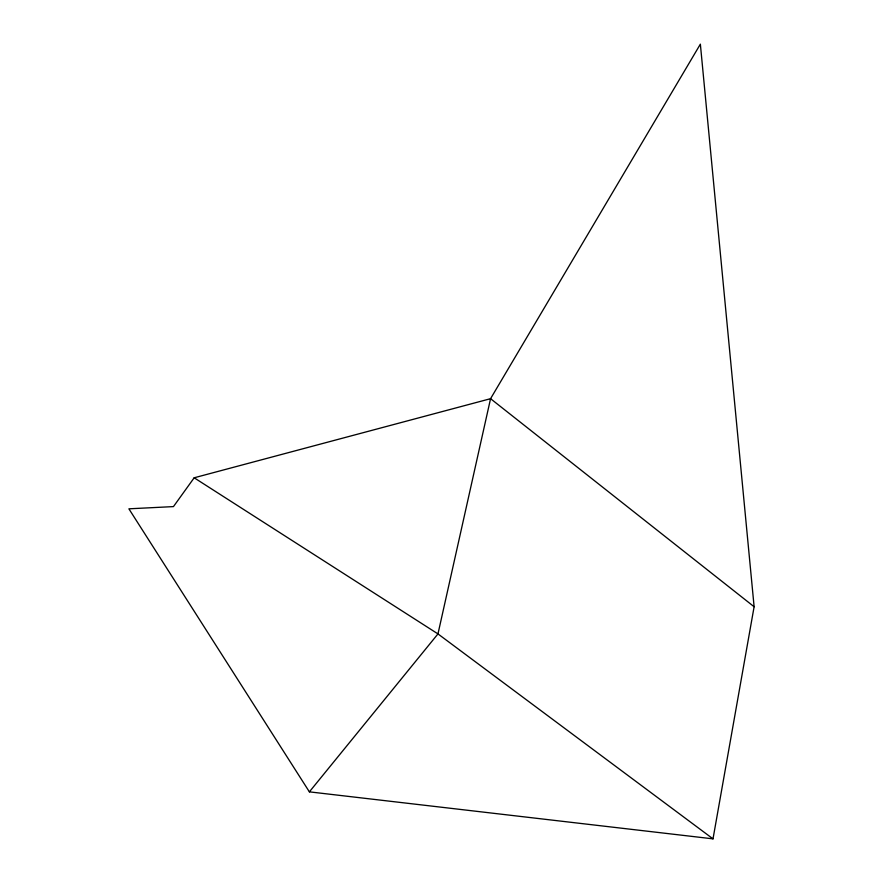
<?xml version="1.0" encoding="UTF-8"?>
<svg xmlns="http://www.w3.org/2000/svg" width="883" height="883" viewBox="0 0 883 883"><rect width="100%" height="100%" fill="white"/><g stroke="black" fill="none" stroke-linecap="round" stroke-linejoin="round"><path stroke-width="1.32" d="M309.381 791.852L713.011 838.85L754.115 606.742L700.362 44.15L490.562 398.686L437.968 633.906L309.381 791.852L128.885 508.818L173.454 506.599L194.172 477.791L490.562 398.686L754.115 606.742M194.172 477.791L437.968 633.906L713.011 838.85"/></g></svg>
